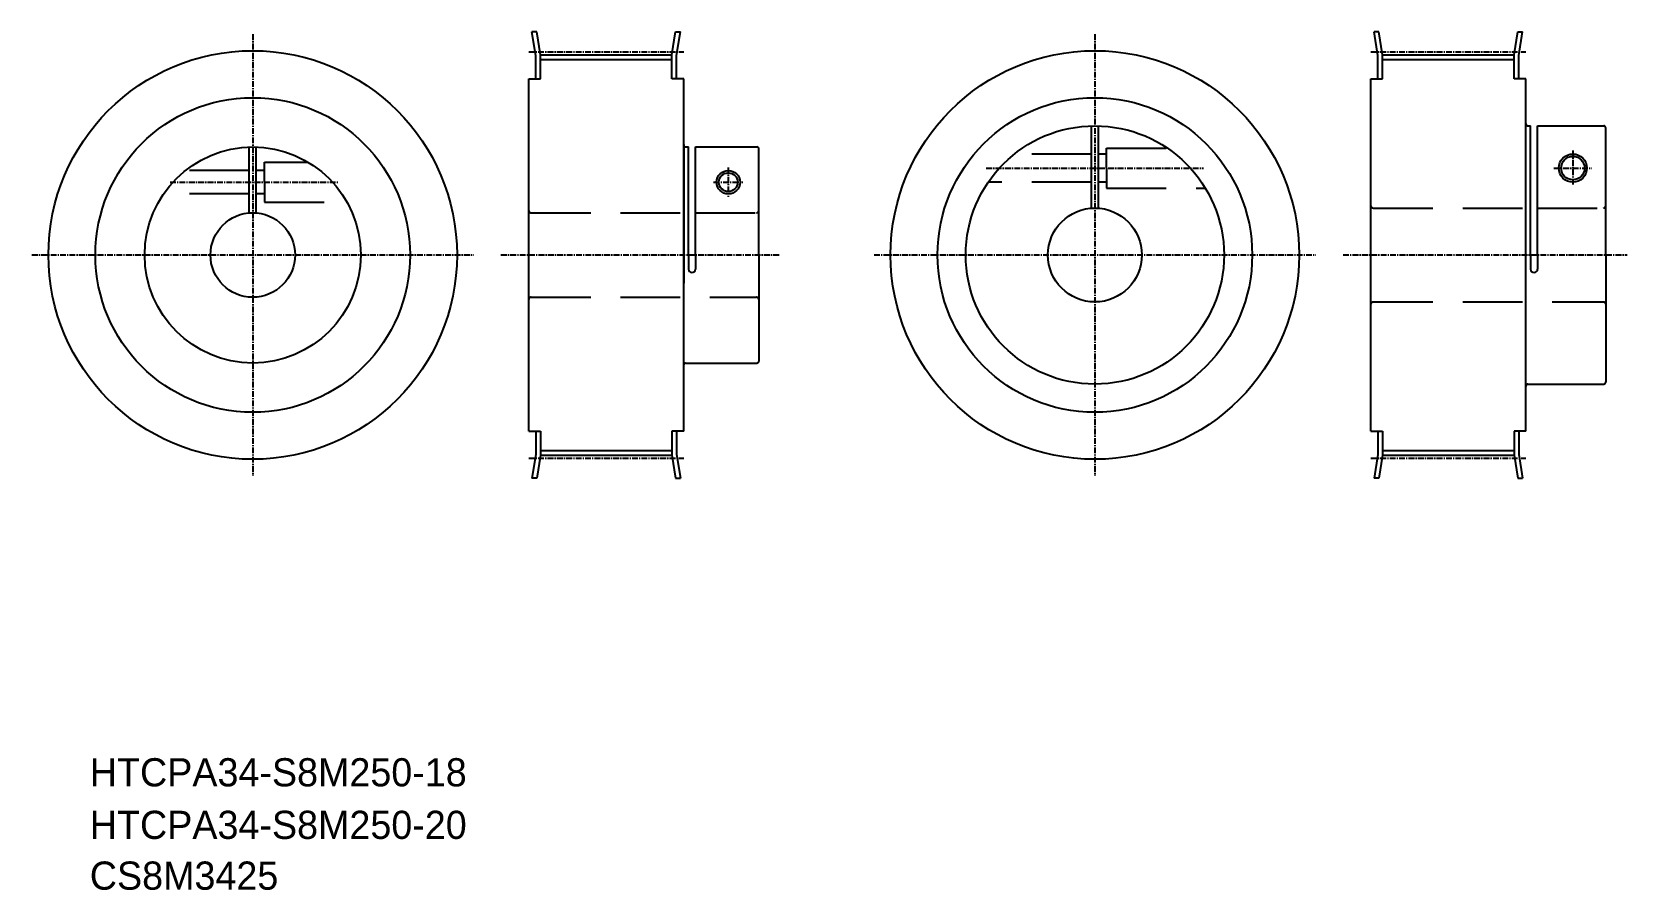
# Model space of a CAD drawing. Extents: x -298 to 41, y -61 to 122.
import ezdxf

# ---------------------------------------------------------------- set-up
doc = ezdxf.new("R2010")
doc.units = 0
doc.linetypes.add('CENTER', pattern=[2, 1.25, -0.25, 0.25, -0.25])
doc.linetypes.add('DASHED', pattern=[19.05, 12.7, -6.35])
doc.layers.get('0').update_dxf_attribs({"linetype": 'CONTINUOUS'})
doc.layers.add('CENTER', color=1, linetype='CENTER')

msp = doc.modelspace()

# ---------------------------------------------------------------- linework, layer by layer
at = {"color": 7, "linetype": 'CONTINUOUS'}
for p, q in [((-190.8, 121.84), (-191.83, 121.84)), ((-191.02, 116.82), (-191.83, 121.84)), ((-190.02, 116.95), (-190.8, 121.84)), ((-162.02, 116.95), (-161.23, 121.84)), ((-161.24, 121.84), (-160.2, 121.84)), ((-161.02, 116.82), (-160.2, 121.84)), ((-11.68, 116.82), (-12.5, 121.84)), ((-11.47, 121.84), (-12.5, 121.84)), ((-10.68, 116.95), (-11.47, 121.84)), ((17.32, 116.95), (18.1, 121.84)), ((18.1, 121.84), (19.13, 121.84)), ((18.32, 116.82), (19.13, 121.84)), ((-191.02, 111.84), (-191.02, 116.82)), ((-190.02, 116.95), (-162.02, 116.95)), ((-190.02, 111.84), (-190.02, 116.95)), ((-190.02, 115.95), (-162.02, 115.95)), ((-162.02, 111.84), (-162.02, 116.95)), ((-161.02, 111.84), (-161.02, 116.82)), ((-11.68, 111.84), (-11.68, 116.82)), ((-10.68, 116.95), (17.32, 116.95)), ((-10.68, 111.84), (-10.68, 116.95)), ((-10.68, 115.95), (17.32, 115.95)), ((17.32, 111.84), (17.32, 116.95)), ((18.32, 111.84), (18.32, 116.82)), ((-192.52, 36.84), (-192.52, 111.84)), ((-192.52, 111.84), (-190.02, 111.84)), ((-159.52, 111.84), (-162.02, 111.84)), ((-159.52, 36.84), (-159.52, 111.84)), ((-13.18, 36.84), (-13.18, 111.84)), ((-13.18, 111.84), (-10.68, 111.84)), ((19.82, 111.84), (17.32, 111.84)), ((19.82, 36.84), (19.82, 111.84)), ((-72.71, 84.32), (-72.71, 101.83)), ((-71.21, 84.32), (-71.21, 101.83)), ((20.23, 101.84), (20.82, 101.84)), ((20.82, 74.34), (20.82, 101.84)), ((22.32, 74.34), (22.32, 101.84)), ((22.32, 101.84), (36.41, 101.84)), ((36.82, 74.34), (36.82, 101.43)), ((-252.04, 83.31), (-252.04, 97.33)), ((-250.54, 83.31), (-250.54, 97.33)), ((-159.52, 97.84), (-159.52, 68.34)), ((-159.11, 97.34), (-158.52, 97.34)), ((-158.52, 74.34), (-158.52, 97.34)), ((-157.02, 74.34), (-157.02, 97.34)), ((-157.02, 97.34), (-143.93, 97.34)), ((-143.52, 74.34), (-143.52, 96.93)), ((-158.52, 74.34), (-158.52, 71.34)), ((-157.02, 74.34), (-157.02, 71.34)), ((-143.52, 74.34), (-143.52, 51.75)), ((20.82, 74.34), (20.82, 71.34)), ((22.32, 74.34), (22.32, 71.34)), ((36.82, 74.34), (36.82, 47.25)), ((-159.11, 51.34), (-143.93, 51.34)), ((20.23, 46.84), (36.41, 46.84)), ((-192.52, 36.84), (-190.02, 36.84)), ((-191.02, 36.84), (-191.02, 31.87)), ((-190.02, 36.84), (-190.02, 31.74)), ((-162.02, 36.84), (-162.02, 31.74)), ((-159.52, 36.84), (-162.02, 36.84)), ((-161.02, 36.84), (-161.02, 31.87)), ((-13.18, 36.84), (-10.68, 36.84)), ((-11.68, 36.84), (-11.68, 31.87)), ((-10.68, 36.84), (-10.68, 31.74)), ((17.32, 36.84), (17.32, 31.74)), ((19.82, 36.84), (17.32, 36.84)), ((18.32, 36.84), (18.32, 31.87)), ((-191.02, 31.87), (-191.83, 26.84)), ((-190.02, 31.74), (-190.8, 26.84)), ((-190.02, 32.74), (-162.02, 32.74)), ((-190.02, 31.74), (-162.02, 31.74)), ((-162.02, 31.74), (-161.23, 26.84)), ((-161.02, 31.87), (-160.2, 26.84)), ((-11.68, 31.87), (-12.5, 26.84)), ((-10.68, 31.74), (-11.47, 26.84)), ((-10.68, 32.74), (17.32, 32.74)), ((-10.68, 31.74), (17.32, 31.74)), ((17.32, 31.74), (18.1, 26.84)), ((18.32, 31.87), (19.13, 26.84)), ((-190.8, 26.84), (-191.83, 26.84)), ((-161.24, 26.84), (-160.2, 26.84)), ((-11.47, 26.84), (-12.5, 26.84)), ((18.1, 26.84), (19.13, 26.84))]:
    msp.add_line(p, q, dxfattribs=at)
at = {"color": 3, "linetype": 'DASHED'}
for p, q in [((-72.71, 95.84), (-89.1, 95.84)), ((-69.46, 95.84), (-71.21, 95.84)), ((-69.46, 97.09), (-56.51, 97.09)), ((-69.46, 92.84), (-69.46, 97.09)), ((-252.04, 92.34), (-265.61, 92.34)), ((-248.79, 92.34), (-250.54, 92.34)), ((-248.79, 89.84), (-248.79, 94.09)), ((-248.79, 94.09), (-239.5, 94.09)), ((-69.46, 92.84), (-69.46, 88.59)), ((-248.79, 89.84), (-248.79, 85.59)), ((-72.71, 89.84), (-94.67, 89.84)), ((-69.46, 89.84), (-71.21, 89.84)), ((-69.46, 88.59), (-48.44, 88.59)), ((-252.04, 87.34), (-270.26, 87.34)), ((-248.79, 87.34), (-250.54, 87.34)), ((-248.79, 85.59), (-231.23, 85.59)), ((-192.02, 83.34), (-158.52, 83.34)), ((-157.02, 83.34), (-144.02, 83.34)), ((-12.68, 84.34), (20.82, 84.34)), ((22.32, 84.34), (36.32, 84.34)), ((-192.02, 65.34), (-144.02, 65.34)), ((-12.68, 64.34), (36.32, 64.34))]:
    msp.add_line(p, q, dxfattribs=at)
at = {"color": 7, "linetype": 'CONTINUOUS'}
for centre, radius in [((-251.29, 74.34), 43.5), ((-71.96, 74.34), 43.5), ((-251.29, 74.34), 33.5), ((-71.96, 74.34), 33.5), ((-71.96, 74.34), 27.5), ((-251.29, 74.34), 23), ((29.82, 92.84), 3), ((-150.02, 89.84), 2.5), ((-251.29, 74.34), 9), ((-71.96, 74.34), 10)]:
    msp.add_circle(centre, radius, dxfattribs=at)
at = {"color": 3, "linetype": 'CONTINUOUS'}
for centre, radius in [((29.82, 92.84), 2.5), ((-150.02, 89.84), 2)]:
    msp.add_circle(centre, radius, dxfattribs=at)
at = {"color": 7, "linetype": 'CONTINUOUS'}
for centre, radius, start, end in [((20.23, 102.25), 0.41, 180, 270), ((36.41, 101.43), 0.41, 0, 90), ((-159.11, 97.75), 0.41, 180, 270), ((-143.93, 96.93), 0.41, 0, 90), ((-157.77, 71.34), 0.75, 180, 0), ((21.57, 71.34), 0.75, 180, 0), ((-159.11, 50.93), 0.41, 90, 180), ((-143.93, 51.75), 0.41, 270, 0), ((20.23, 46.43), 0.41, 90, 180), ((36.41, 47.25), 0.41, 270, 0)]:
    msp.add_arc(centre, radius, start, end, dxfattribs=at)
at = {"color": 3, "linetype": 'DASHED'}
for centre, start, end in [((-192.02, 83.84), 180, 270), ((-144.02, 83.84), 270, 0), ((-12.68, 84.84), 180, 270), ((36.32, 84.84), 270, 0), ((-192.02, 64.84), 90, 180), ((-144.02, 64.84), 0, 90), ((-12.68, 63.84), 90, 180), ((36.32, 63.84), 0, 90)]:
    msp.add_arc(centre, 0.5, start, end, dxfattribs=at)
at = {"layer": 'CENTER', "color": 1, "linetype": 'CENTER'}
for p, q in [((-251.29, 121.37), (-251.29, 27.32)), ((-71.96, 121.37), (-71.96, 27.32)), ((-192.52, 117.63), (-159.52, 117.63)), ((-13.18, 117.63), (19.82, 117.63)), ((29.82, 96.59), (29.82, 89.1)), ((-150.02, 92.96), (-150.02, 86.72)), ((-95.11, 92.84), (-48.8, 92.84)), ((25.78, 92.84), (33.85, 92.84)), ((-268.9, 89.84), (-233.15, 89.84)), ((-153.14, 89.84), (-146.9, 89.84)), ((-298.32, 74.34), (-204.26, 74.34)), ((-198.44, 74.34), (-138.96, 74.34)), ((-118.98, 74.34), (-24.93, 74.34)), ((-19.1, 74.34), (41.37, 74.34)), ((-192.52, 31.05), (-159.52, 31.05)), ((-13.18, 31.05), (19.82, 31.05))]:
    msp.add_line(p, q, dxfattribs=at)

# ---------------------------------------------------------------- texts
at = {"color": 7, "linetype": 'CONTINUOUS'}
for s, p in [('HTCPA34-S8M250-18', (-285.99, -38.81)), ('HTCPA34-S8M250-20', (-285.99, -50)), ('CS8M3425', (-285.99, -60.81))]:
    msp.add_text(s, height=6, dxfattribs=at).set_placement(p)

doc.saveas('drawing.dxf')
